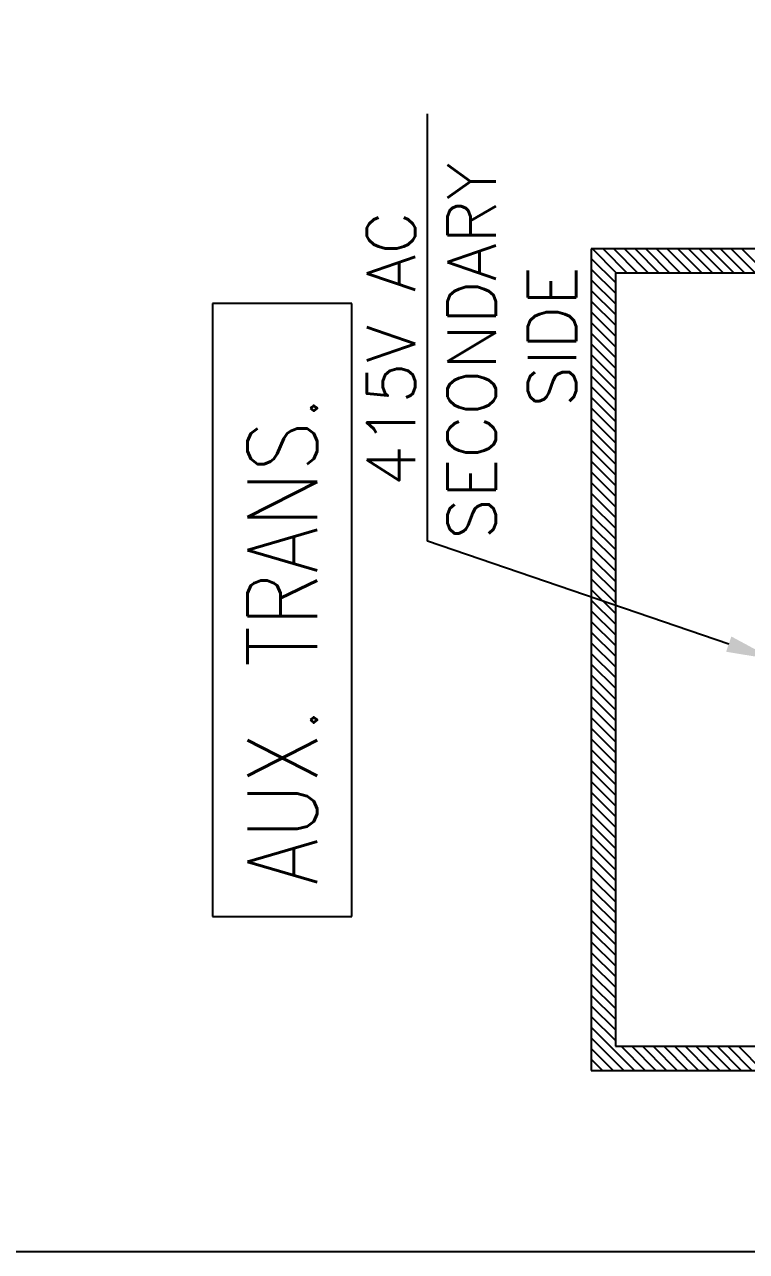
# Model space of a CAD drawing. Header units: metres. Extents: x 531759 to 532310, y 2674774 to 2675087.
# Drawn here: x 532109.079 to 532110.573, y 2674965.273 to 2674967.813 of the extents above; entities that cross this region are included whole.
import ezdxf

# ---------------------------------------------------------------- set-up
doc = ezdxf.new("R2010")
doc.units = ezdxf.units.M
doc.header["$MEASUREMENT"] = 0
doc.layers.add('IDT', color=7, linetype='Continuous')
doc.styles.add('RomanS', font='romans.shx')
doc.linetypes.add('FOUNDATION LAYOUT$0$FENCELINE1', pattern='A,6.35,-2.54,[133,ltypeshp.shx,S=2.54,R=0,X=-2.54,Y=0],-2.54,25.4', length=36.83)

# ---------------------------------------------------------------- blocks, each defined once
blk = doc.blocks.new('IDT')
at = {"layer": 'IDT', "color": 7, "ltscale": 0.1}
for p, q in [((27.8558, 22.1108), (26.1561, 22.1108)), ((27.8558, 20.4105), (27.8558, 22.1108)), ((26.1561, 20.4105), (27.8558, 20.4105))]:
    blk.add_line(p, q, dxfattribs=at)
at = {"layer": 'IDT', "color": 8, "ltscale": 0.1}
for p, q in [((27.8558, 22.1108), (26.1561, 22.1108)), ((27.8558, 20.4105), (27.8558, 22.1108)), ((26.1561, 20.4105), (27.8558, 20.4105))]:
    blk.add_line(p, q, dxfattribs=at)
at = {"layer": 'IDT', "color": 8, "linetype": 'Continuous'}
for p, q in [((27.5511, 22.0608), (27.5011, 22.1108)), ((27.5732, 22.0608), (27.5232, 22.1108)), ((27.5953, 22.0608), (27.5453, 22.1108)), ((27.6173, 22.0608), (27.5673, 22.1108)), ((27.6394, 22.0608), (27.5894, 22.1108)), ((27.6615, 22.0608), (27.6115, 22.1108)), ((27.6836, 22.0608), (27.6336, 22.1108)), ((27.7057, 22.0608), (27.6557, 22.1108)), ((27.7278, 22.0608), (27.6778, 22.1108)), ((27.7499, 22.0608), (27.6999, 22.1108)), ((27.772, 22.0608), (27.722, 22.1108)), ((27.7941, 22.0608), (27.7441, 22.1108)), ((27.8558, 22.0212), (27.7662, 22.1108)), ((27.8558, 22.0433), (27.7883, 22.1108)), ((27.8558, 22.0654), (27.8104, 22.1108)), ((27.8558, 22.0875), (27.8325, 22.1108)), ((27.8558, 22.1096), (27.8546, 22.1108)), ((27.8558, 21.9991), (27.8058, 22.0491)), ((27.8558, 21.977), (27.8058, 22.027)), ((27.8558, 21.9549), (27.8058, 22.0049)), ((27.8558, 21.9328), (27.8058, 21.9828)), ((27.8558, 21.9107), (27.8058, 21.9607)), ((27.8558, 21.8886), (27.8058, 21.9386)), ((27.8558, 21.8665), (27.8058, 21.9165)), ((27.8558, 21.8444), (27.8058, 21.8944)), ((27.8558, 21.8223), (27.8058, 21.8723)), ((27.8558, 21.8002), (27.8058, 21.8502)), ((27.8558, 21.7781), (27.8058, 21.8281)), ((27.8558, 21.756), (27.8058, 21.806)), ((27.8558, 21.7339), (27.8058, 21.7839)), ((27.8558, 21.7118), (27.8058, 21.7618)), ((27.8558, 21.6897), (27.8058, 21.7397)), ((27.8558, 21.6676), (27.8058, 21.7176)), ((27.8558, 21.6455), (27.8058, 21.6955)), ((27.8558, 21.6234), (27.8058, 21.6734)), ((27.8558, 21.6013), (27.8058, 21.6513)), ((27.8558, 21.5792), (27.8058, 21.6292)), ((27.8558, 21.5571), (27.8058, 21.6071)), ((27.8558, 21.535), (27.8058, 21.585)), ((27.8558, 21.5129), (27.8058, 21.5629)), ((27.8558, 21.4908), (27.8058, 21.5408)), ((27.8558, 21.4687), (27.8058, 21.5187)), ((27.8558, 21.4466), (27.8058, 21.4966)), ((27.8558, 21.4246), (27.8058, 21.4746)), ((27.8558, 21.4025), (27.8058, 21.4525)), ((27.8558, 21.3804), (27.8058, 21.4304)), ((27.8558, 21.3583), (27.8058, 21.4083)), ((27.8558, 21.3362), (27.8058, 21.3862)), ((27.8558, 21.3141), (27.8058, 21.3641)), ((27.8558, 21.292), (27.8058, 21.342)), ((27.8558, 21.2699), (27.8058, 21.3199)), ((27.8558, 21.2478), (27.8058, 21.2978)), ((27.8558, 21.2257), (27.8058, 21.2757)), ((27.8558, 21.2036), (27.8058, 21.2536)), ((27.8558, 21.1815), (27.8058, 21.2315)), ((27.8558, 21.1594), (27.8058, 21.2094)), ((27.8558, 21.1373), (27.8058, 21.1873)), ((27.8558, 21.1152), (27.8058, 21.1652)), ((27.8558, 21.0931), (27.8058, 21.1431)), ((27.8558, 21.071), (27.8058, 21.121)), ((27.8558, 21.0489), (27.8058, 21.0989)), ((27.8558, 21.0268), (27.8058, 21.0768)), ((27.8558, 21.0047), (27.8058, 21.0547)), ((27.8558, 20.9826), (27.8058, 21.0326)), ((27.8558, 20.9605), (27.8058, 21.0105)), ((27.8558, 20.9384), (27.8058, 20.9884)), ((27.8558, 20.9163), (27.8058, 20.9663)), ((27.8558, 20.8942), (27.8058, 20.9442)), ((27.8558, 20.8721), (27.8058, 20.9221)), ((27.8558, 20.85), (27.8058, 20.9)), ((27.8558, 20.8279), (27.8058, 20.8779)), ((27.8558, 20.8058), (27.8058, 20.8558)), ((27.8558, 20.7837), (27.8058, 20.8337)), ((27.8558, 20.7616), (27.8058, 20.8116)), ((27.8558, 20.7395), (27.8058, 20.7895)), ((27.8558, 20.7174), (27.8058, 20.7674)), ((27.8558, 20.6953), (27.8058, 20.7453)), ((27.8558, 20.6733), (27.8058, 20.7233)), ((27.8558, 20.6512), (27.8058, 20.7012)), ((27.8558, 20.6291), (27.8058, 20.6791)), ((27.8558, 20.607), (27.8058, 20.657)), ((27.8558, 20.5849), (27.8058, 20.6349)), ((27.8558, 20.5628), (27.8058, 20.6128)), ((27.8558, 20.5407), (27.8058, 20.5907)), ((27.8558, 20.5186), (27.8058, 20.5686)), ((27.8558, 20.4965), (27.8058, 20.5465)), ((27.8558, 20.4744), (27.8058, 20.5244)), ((27.8558, 20.4523), (27.8058, 20.5023)), ((27.8558, 20.4302), (27.8058, 20.4802)), ((27.544, 20.4105), (27.494, 20.4605)), ((27.5661, 20.4105), (27.5161, 20.4605)), ((27.5882, 20.4105), (27.5382, 20.4605)), ((27.6103, 20.4105), (27.5603, 20.4605)), ((27.6324, 20.4105), (27.5824, 20.4605)), ((27.6545, 20.4105), (27.6045, 20.4605)), ((27.6766, 20.4105), (27.6266, 20.4605)), ((27.6987, 20.4105), (27.6487, 20.4605)), ((27.7208, 20.4105), (27.6708, 20.4605)), ((27.7429, 20.4105), (27.6929, 20.4605)), ((27.765, 20.4105), (27.715, 20.4605)), ((27.7871, 20.4105), (27.7371, 20.4605)), ((27.8092, 20.4105), (27.7592, 20.4605)), ((27.8313, 20.4105), (27.7813, 20.4605)), ((27.8534, 20.4105), (27.8034, 20.4605))]:
    blk.add_line(p, q, dxfattribs=at)
at = {"layer": 'IDT', "color": 7}
for p, q in [((27.8058, 22.0608), (26.2061, 22.0608)), ((27.8058, 20.4605), (27.8058, 22.0608)), ((26.2061, 20.4605), (27.8058, 20.4605))]:
    blk.add_line(p, q, dxfattribs=at)
at = {"layer": 'IDT', "color": 8}
for p, q in [((27.8058, 22.0608), (26.2061, 22.0608)), ((27.8058, 20.4605), (27.8058, 22.0608)), ((27.5713, 21.2284), (28.195, 21.0153)), ((28.195, 21.0153), (28.195, 20.1306)), ((26.2061, 20.4605), (27.8058, 20.4605))]:
    blk.add_line(p, q, dxfattribs=at)
at = {"layer": 'IDT', "color": 253}
for p, q in [((28.6394, 21.7925), (28.3514, 21.7925)), ((28.3514, 21.7925), (28.3514, 20.5236)), ((28.6394, 20.5236), (28.6394, 21.7925)), ((28.3514, 20.5236), (28.6394, 20.5236))]:
    blk.add_line(p, q, dxfattribs=at)
at = {"layer": 'IDT', "color": 7, "linetype": 'FOUNDATION LAYOUT$0$FENCELINE1', "ltscale": 0.01}
blk.add_lwpolyline([(33.902, 18.4101), (33.9018, 22.4854), (21.4107, 22.4854)], dxfattribs=at)
at = {"layer": 'IDT', "color": 8}
blk.add_solid([(27.5659, 21.2126), (27.4767, 21.2607), (27.5767, 21.2442)], dxfattribs=at)
at = {"layer": 'IDT', "color": 7, "style": 'RomanS', "width": 0.85}
blk.add_text('AUX. TRANS.', height=0.144, rotation=270, dxfattribs=at).set_placement((28.4234, 21.7264))
at = {"layer": 'IDT', "color": 8, "style": 'RomanS'}
for s, p in [('SECONDARY', (28.0535, 21.0121)), ('415V AC', (28.2202, 20.9026)), ('SIDE', (27.8868, 20.7383))]:
    blk.add_text(s, height=0.1, rotation=270, dxfattribs=at).set_placement(p)

msp = doc.modelspace()

# ---------------------------------------------------------------- block references
at = {"layer": 'IDT', "color": 8, "rotation": 180}
msp.add_blockref('IDT', (532138.1073, 2674987.7589), dxfattribs=at)

doc.saveas('drawing.dxf')
